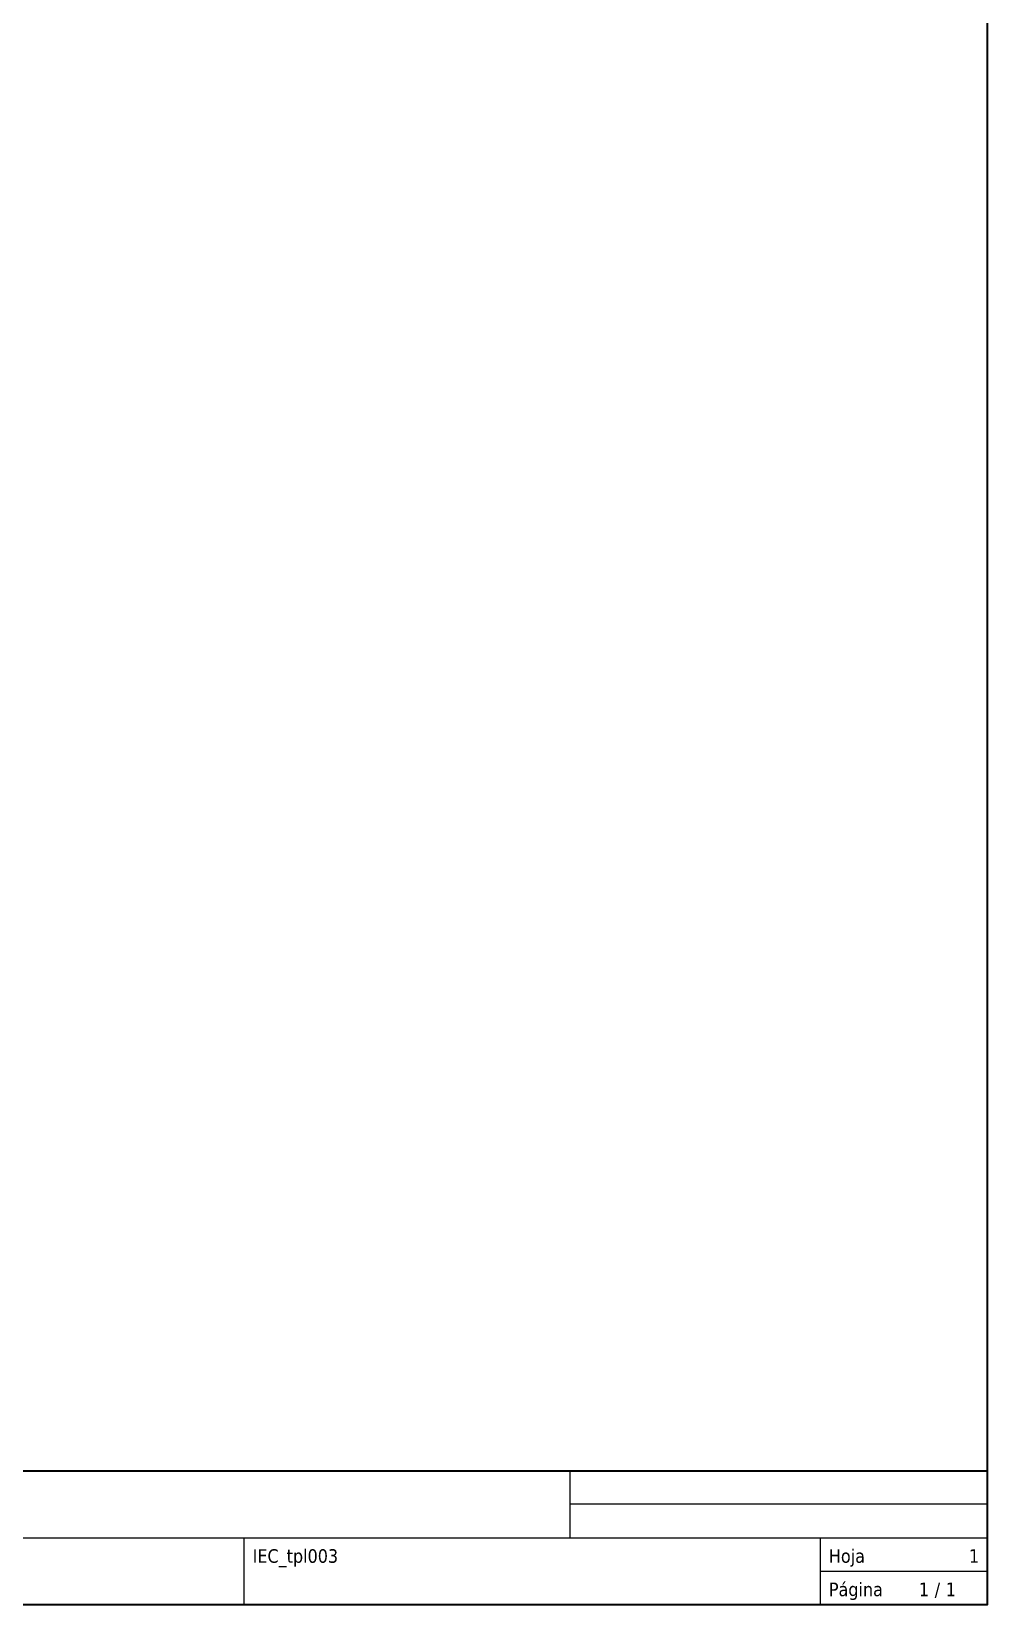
# Model space of a CAD drawing. Header units: millimetres. Extents: x 0 to 420, y 0 to 297.
# Drawn here: x 305.5 to 420, y 0 to 188.4 of the extents above; entities that cross this region are included whole.
import ezdxf
from ezdxf.enums import TextEntityAlignment as Align

# ---------------------------------------------------------------- set-up
doc = ezdxf.new("R2010")
doc.units = ezdxf.units.MM
for name, color, linetype, lineweight in [('EPLAN201', 7, 'Continuous', 35), ('EPLAN451', 7, 'Continuous', 35), ('EPLAN452', 7, 'Continuous', 35)]:
    doc.layers.add(name, color=color, linetype=linetype, lineweight=lineweight)
doc.styles.add('Tahoma', font='')
doc.styles.get('Tahoma').set_extended_font_data('Tahoma')

# ---------------------------------------------------------------- blocks, each defined once
blk = doc.blocks.new('EPLFRAME')
at = {"layer": 'EPLAN201', "color": 0, "linetype": 'Continuous', "lineweight": 35, "ltscale": 4}
blk.add_line((0, 16), (420, 16), dxfattribs=at)
at = {"layer": 'EPLAN201', "color": 0, "linetype": 'Continuous', "lineweight": 25, "ltscale": 4}
for p, q in [((370, 16), (370, 8)), ((420, 12), (370, 12)), ((300, 8), (420, 8)), ((331, 0), (331, 8)), ((400, 0), (400, 8)), ((400, 4), (420, 4))]:
    blk.add_line(p, q, dxfattribs=at)
at = {"layer": 'EPLAN201', "color": 0, "linetype": 'Continuous', "lineweight": 35, "ltscale": 4}
blk.add_lwpolyline([(0, 0), (420, 0), (420, 297), (0, 297)], close=True, dxfattribs=at)
at = {"color": 0}
for tag, p in [('53_19005_1', (21, 293)), ('53_19005', (63, 293)), ('53_19005_8', (105, 293)), ('53_19005_6', (147, 293)), ('53_19005_7', (189, 293)), ('53_19005_9', (231, 293)), ('53_19005_3', (273, 293)), ('53_19005_2', (315, 293)), ('53_19005_4', (357, 293)), ('53_19005_5', (399, 293))]:
    blk.add_attdef(tag, text='', height=1.3545, dxfattribs=at).set_placement(p, align=Align.BOTTOM_CENTER)
for tag, p, height in [('4_11041', (1, 19.2575), 2.2575), ('4_11071[1]', (1, 14.6254), 1.6254), ('4_11074[1]', (21, 14.6254), 1.6254), ('4_11070[1]', (41, 14.6254), 1.6254), ('4_11024', (73, 14.6254), 1.6254), ('14_10014', (101, 14.2575), 2.2575), ('14_10015', (185, 14.2575), 2.2575), ('4_11011', (231, 14.2575), 2.2575), ('4_11030', (301, 14.2575), 2.2575), ('4_11036', (374, 14.6254), 1.6254), ('4_11071[2]', (1, 10.6254), 1.6254), ('4_11074[2]', (21, 10.6254), 1.6254), ('4_11070[2]', (41, 10.6254), 1.6254), ('4_11022', (73, 10.6254), 1.6254), ('4_1540', (374, 10.6254), 1.6254), ('14_10011', (101, 7.2575), 2.2575), ('4_11071[3]', (1, 6.6254), 1.6254), ('4_11074[3]', (21, 6.6254), 1.6254), ('4_11070[3]', (41, 6.6254), 1.6254), ('4_11080', (73, 6.6254), 1.6254), ('4_11059', (301, 6.6254), 1.6254), ('14_10013', (332, 6.6254), 1.6254), ('14_10151', (73, 2.6254), 1.6254), ('14_10300', (415, 2.6254), 1.6254)]:
    blk.add_attdef(tag, p, '', height=height, dxfattribs=at)
for tag, height, p in [('4_11040', 2.2575, (419, 19.2575)), ('4_11000', 1.6254, (419, 6.6254)), ('4_11085', 1.6254, (141, 2.6254)), ('4_11086', 1.6254, (183, 2.6254)), ('4_25020', 1.6254, (413, 2.6254))]:
    blk.add_attdef(tag, text='', height=height, dxfattribs=at).set_placement(p, align=Align.RIGHT)
at = {"layer": 'EPLAN201', "color": 0, "style": 'Tahoma'}
for s, p in [('Hoja', (401, 5)), ('Página', (401, 1))]:
    blk.add_text(s, height=1.6254, dxfattribs=at).set_placement(p)
blk.add_text('/', height=1.6254, dxfattribs=at).set_placement((413.997, 0.9974), align=Align.CENTER)

msp = doc.modelspace()

# ---------------------------------------------------------------- block references
ref = msp.add_blockref('EPLFRAME', (0, 0))
ref.add_attrib('14_10013', 'IEC_tpl003', (332, 5), dxfattribs={"layer": 'EPLAN451', "color": 0, "height": 1.6254, "style": 'Tahoma'})
ref.add_attrib('4_11000', '1', dxfattribs={"layer": 'EPLAN452', "color": 0, "height": 1.6254, "style": 'Tahoma'}).set_placement((419, 5), align=Align.RIGHT)
ref.add_attrib('4_25020', '1', dxfattribs={"layer": 'EPLAN451', "color": 0, "height": 1.6254, "style": 'Tahoma'}).set_placement((413, 1), align=Align.RIGHT)
ref.add_attrib('14_10300', '1', (415, 1), dxfattribs={"layer": 'EPLAN451', "color": 0, "height": 1.6254, "style": 'Tahoma'})

doc.saveas('drawing.dxf')
